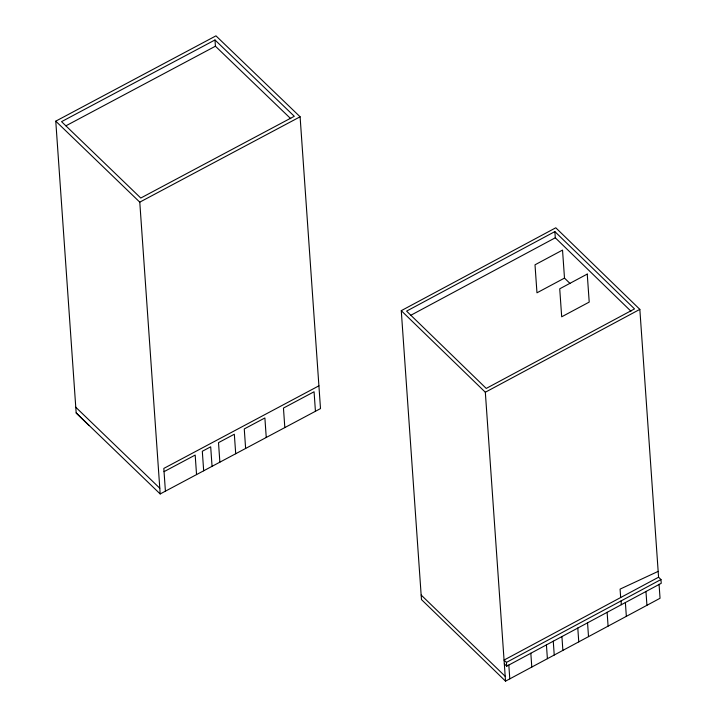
<?xml version="1.0" encoding="UTF-8"?>
<svg xmlns="http://www.w3.org/2000/svg" width="717" height="717" viewBox="0 0 717 717"><rect width="100%" height="100%" fill="white"/><g stroke="black" fill="none" stroke-linecap="round" stroke-linejoin="round"><path stroke-width="1.08" d="M659.057 584.238L660.043 598.274L505.53 681.15L421.471 599.573L401.269 310.667L555.783 227.791L639.842 309.368L658.573 577.212L660.966 579.524L661.235 583.315L506.722 666.183L504.32 663.87M554.868 231.6L406.593 311.124L486.243 388.426L634.518 308.902L554.868 231.6L555.299 237.784L630.969 311.214M410.949 315.202L555.299 237.784M505.53 681.15L485.328 392.235L639.842 309.368M658.573 577.212L504.051 660.079L506.453 662.4L506.722 666.183M506.453 662.4L660.966 579.524M564.494 278.097L536.97 292.814L535.007 264.806L562.531 250.09L564.494 278.097L570.069 283.52M55.765 121.155L215.969 35.85L300.1 116.79L320.499 408.591L160.187 493.95L76.172 412.956L55.765 121.155L139.779 202.149L160.187 493.95M214.983 39.964L61.554 121.657L140.774 198.035L294.302 116.279L214.983 39.964L215.423 46.211L290.735 118.672M65.928 125.807L215.423 46.211M139.779 202.149L300.1 116.79M318.913 385.827L163.817 468.416L165.412 491.172M164.041 471.652L195.185 455.062L196.548 474.591M658.161 571.377L620.08 589.114L620.662 597.539M75.769 407.229L159.783 488.223M421.157 595.038L505.189 676.31M401.269 310.667L485.328 392.235M76.172 412.956L89.15 425.611M645.963 591.435L646.931 605.309M625.376 602.477L626.344 616.351M621.065 600.927L621.325 604.718M607.12 612.273L608.088 626.138M587.546 622.768L588.514 636.642M577.794 628.002L578.762 641.876M561.913 636.517L562.881 650.391M553.264 641.15L554.232 655.024M546.426 644.825L547.394 658.69M530.822 653.187L531.79 667.061M508.819 665L509.787 678.865M315.435 411.289L314.073 391.76L283.457 408.063L284.819 427.592M266.249 437.478L264.887 417.957L244.264 428.936L245.626 448.457M235.705 453.744L234.334 434.224L218.506 442.649L219.868 462.169M212.053 466.337L210.69 446.808L202.311 451.271L203.673 470.8M587.25 274.082L559.726 288.799L561.689 316.806L589.213 302.09L587.25 274.082"/></g></svg>
